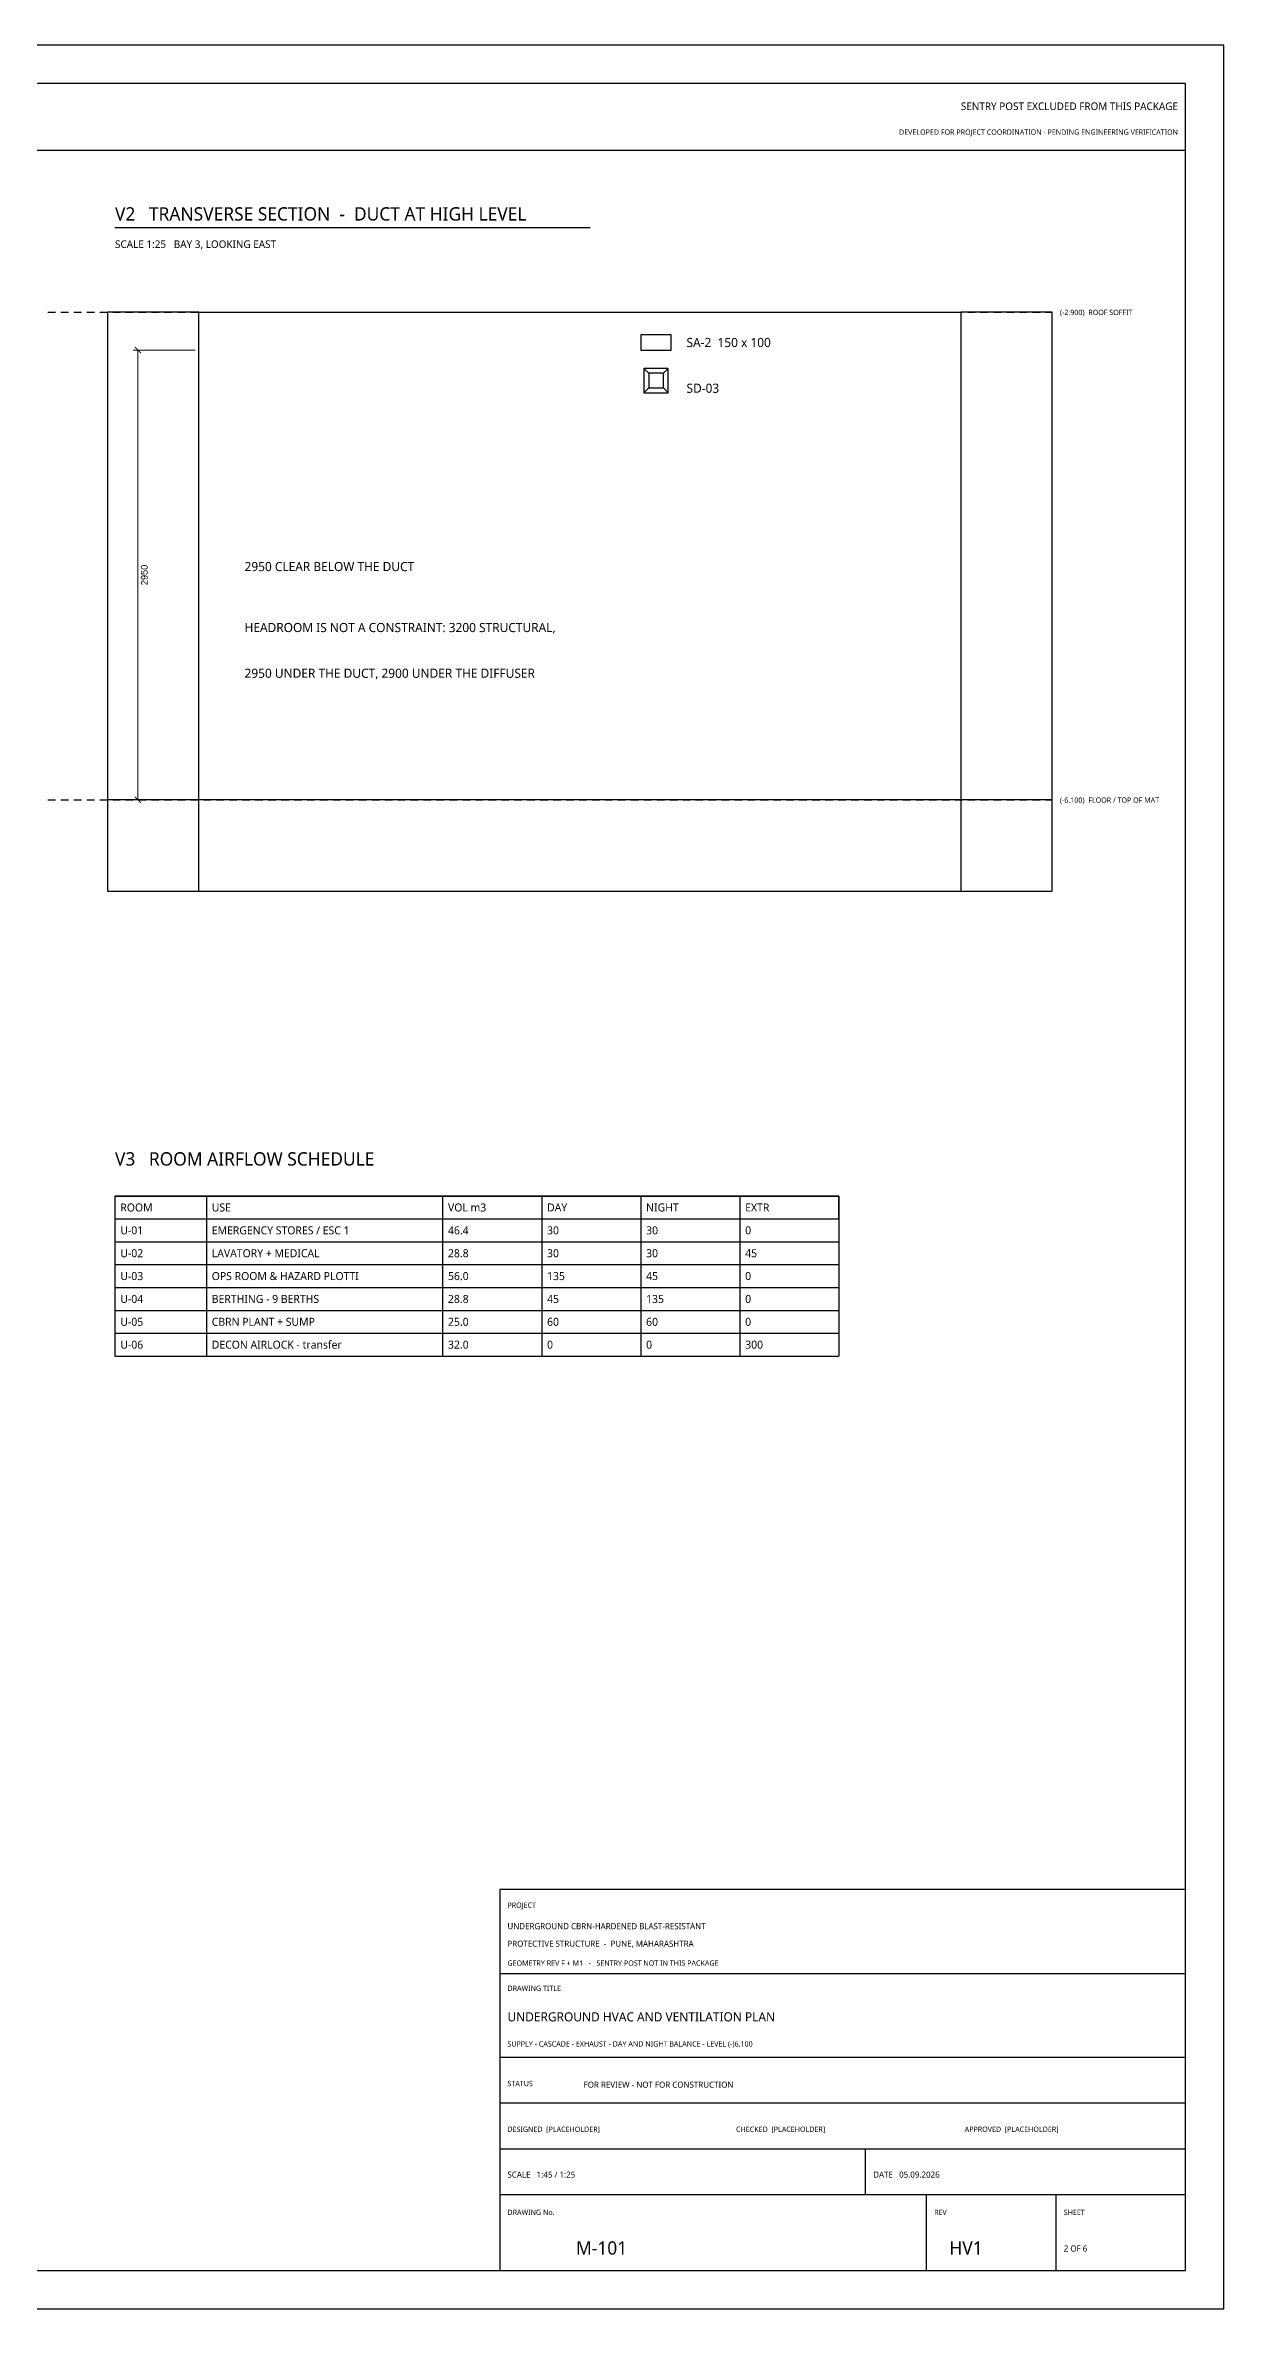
# Model space of a CAD drawing. Header units: millimetres. Extents: x 0 to 841, y 0 to 594.
# Drawn here: x 532 to 841, y 0 to 594 of the extents above; entities that cross this region are included whole.
import ezdxf
from ezdxf.enums import TextEntityAlignment as Align

# ---------------------------------------------------------------- set-up
doc = ezdxf.new("R2010")
doc.units = ezdxf.units.MM
for name, color, linetype in [('M-DUCT-SUPPLY', 5, 'Continuous'), ('M-FLAG', 1, 'Continuous'), ('M-LEVEL', 4, 'Continuous'), ('M-STRUCT', 7, 'Continuous'), ('M-TABLE', 7, 'Continuous'), ('M-TERMINAL', 2, 'Continuous'), ('M-TEXT', 7, 'Continuous'), ('M-TITLE', 7, 'Continuous'), ('S-DIM', 4, 'Continuous'), ('S-TEXT', 7, 'Continuous'), ('S-TITLE', 7, 'Continuous')]:
    doc.layers.add(name, color=color, linetype=linetype)
doc.styles.add('OpenSans', font='OpenSans-Regular.ttf')
doc.dimstyles.new('SC-DIM', dxfattribs={"dimtxt": 1.8, "dimasz": 1.6, "dimexe": 1.2, "dimexo": 1, "dimgap": 0.8, "dimtad": 1, "dimdec": 0, "dimblk": 'ARCHTICK', "dimcen": 2.5, "dimclrd": 4, "dimclre": 4, "dimclrt": 4, "dimazin": 3, "dimtfac": 1, "dimtmove": 0, "dimatfit": 3, "dimlwd": 13, "dimlwe": 13})

# ---------------------------------------------------------------- blocks, each defined once
blk = doc.blocks.new('DIFFUSER')
at = {"layer": 'M-TERMINAL'}
for p, q in [((-4, 4), (-2.4, 2.4)), ((4, 4), (2.4, 2.4)), ((-4, -4), (-2.4, -2.4)), ((4, -4), (2.4, -2.4))]:
    blk.add_line(p, q, dxfattribs=at)
for points in [[(-4, -4), (4, -4), (4, 4), (-4, 4)], [(-2.4, -2.4), (2.4, -2.4), (2.4, 2.4), (-2.4, 2.4)]]:
    blk.add_lwpolyline(points, close=True, dxfattribs=at)
blk = doc.blocks.new('_ARCHTICK')
at = {"color": 0, "linetype": 'BYBLOCK', "const_width": 0.15}
blk.add_lwpolyline([(-0.5, -0.5), (0.5, 0.5)], dxfattribs=at)

msp = doc.modelspace()

# ---------------------------------------------------------------- linework, layer by layer
at = {"layer": 'M-DUCT-SUPPLY'}
msp.add_lwpolyline([(688, 514), (696, 514), (696, 518), (688, 518)], close=True, dxfattribs=at)
at = {"layer": 'M-LEVEL'}
for p, q in [((532.4, 524), (534.4, 524)), ((535.8, 524), (537.8, 524)), ((539.2, 524), (541.2, 524)), ((542.6, 524), (544.6, 524)), ((546, 524), (548, 524)), ((549.4, 524), (551.4, 524)), ((552.8, 524), (554.8, 524)), ((556.2, 524), (558.2, 524)), ((559.6, 524), (561.6, 524)), ((563, 524), (565, 524)), ((566.4, 524), (568.4, 524)), ((569.8, 524), (571.8, 524)), ((573.2, 524), (575.2, 524)), ((576.6, 524), (578.6, 524)), ((580, 524), (582, 524)), ((583.4, 524), (585.4, 524)), ((586.8, 524), (588.8, 524)), ((590.2, 524), (592.2, 524)), ((593.6, 524), (595.6, 524)), ((597, 524), (599, 524)), ((600.4, 524), (602.4, 524)), ((603.8, 524), (605.8, 524)), ((607.2, 524), (609.2, 524)), ((610.6, 524), (612.6, 524)), ((614, 524), (616, 524)), ((617.4, 524), (619.4, 524)), ((620.8, 524), (622.8, 524)), ((624.2, 524), (626.2, 524)), ((627.6, 524), (629.6, 524)), ((631, 524), (633, 524)), ((634.4, 524), (636.4, 524)), ((637.8, 524), (639.8, 524)), ((641.2, 524), (643.2, 524)), ((644.6, 524), (646.6, 524)), ((648, 524), (650, 524)), ((651.4, 524), (653.4, 524)), ((654.8, 524), (656.8, 524)), ((658.2, 524), (660.2, 524)), ((661.6, 524), (663.6, 524)), ((665, 524), (667, 524)), ((668.4, 524), (670.4, 524)), ((671.8, 524), (673.8, 524)), ((675.2, 524), (677.2, 524)), ((678.6, 524), (680.6, 524)), ((682, 524), (684, 524)), ((685.4, 524), (687.4, 524)), ((688.8, 524), (690.8, 524)), ((692.2, 524), (694.2, 524)), ((695.6, 524), (697.6, 524)), ((699, 524), (701, 524)), ((702.4, 524), (704.4, 524)), ((705.8, 524), (707.8, 524)), ((709.2, 524), (711.2, 524)), ((712.6, 524), (714.6, 524)), ((716, 524), (718, 524)), ((719.4, 524), (721.4, 524)), ((722.8, 524), (724.8, 524)), ((726.2, 524), (728.2, 524)), ((729.6, 524), (731.6, 524)), ((733, 524), (735, 524)), ((736.4, 524), (738.4, 524)), ((739.8, 524), (741.8, 524)), ((743.2, 524), (745.2, 524)), ((746.6, 524), (748.6, 524)), ((750, 524), (752, 524)), ((753.4, 524), (755.4, 524)), ((756.8, 524), (758.8, 524)), ((760.2, 524), (762.2, 524)), ((763.6, 524), (765.6, 524)), ((767, 524), (769, 524)), ((770.4, 524), (772.4, 524)), ((773.8, 524), (775.8, 524)), ((777.2, 524), (779.2, 524)), ((780.6, 524), (782.6, 524)), ((784, 524), (786, 524)), ((787.4, 524), (789.4, 524)), ((790.8, 524), (792.8, 524)), ((794.2, 524), (796, 524)), ((532.4, 396), (534.4, 396)), ((535.8, 396), (537.8, 396)), ((539.2, 396), (541.2, 396)), ((542.6, 396), (544.6, 396)), ((546, 396), (548, 396)), ((549.4, 396), (551.4, 396)), ((552.8, 396), (554.8, 396)), ((556.2, 396), (558.2, 396)), ((559.6, 396), (561.6, 396)), ((563, 396), (565, 396)), ((566.4, 396), (568.4, 396)), ((569.8, 396), (571.8, 396)), ((573.2, 396), (575.2, 396)), ((576.6, 396), (578.6, 396)), ((580, 396), (582, 396)), ((583.4, 396), (585.4, 396)), ((586.8, 396), (588.8, 396)), ((590.2, 396), (592.2, 396)), ((593.6, 396), (595.6, 396)), ((597, 396), (599, 396)), ((600.4, 396), (602.4, 396)), ((603.8, 396), (605.8, 396)), ((607.2, 396), (609.2, 396)), ((610.6, 396), (612.6, 396)), ((614, 396), (616, 396)), ((617.4, 396), (619.4, 396)), ((620.8, 396), (622.8, 396)), ((624.2, 396), (626.2, 396)), ((627.6, 396), (629.6, 396)), ((631, 396), (633, 396)), ((634.4, 396), (636.4, 396)), ((637.8, 396), (639.8, 396)), ((641.2, 396), (643.2, 396)), ((644.6, 396), (646.6, 396)), ((648, 396), (650, 396)), ((651.4, 396), (653.4, 396)), ((654.8, 396), (656.8, 396)), ((658.2, 396), (660.2, 396)), ((661.6, 396), (663.6, 396)), ((665, 396), (667, 396)), ((668.4, 396), (670.4, 396)), ((671.8, 396), (673.8, 396)), ((675.2, 396), (677.2, 396)), ((678.6, 396), (680.6, 396)), ((682, 396), (684, 396)), ((685.4, 396), (687.4, 396)), ((688.8, 396), (690.8, 396)), ((692.2, 396), (694.2, 396)), ((695.6, 396), (697.6, 396)), ((699, 396), (701, 396)), ((702.4, 396), (704.4, 396)), ((705.8, 396), (707.8, 396)), ((709.2, 396), (711.2, 396)), ((712.6, 396), (714.6, 396)), ((716, 396), (718, 396)), ((719.4, 396), (721.4, 396)), ((722.8, 396), (724.8, 396)), ((726.2, 396), (728.2, 396)), ((729.6, 396), (731.6, 396)), ((733, 396), (735, 396)), ((736.4, 396), (738.4, 396)), ((739.8, 396), (741.8, 396)), ((743.2, 396), (745.2, 396)), ((746.6, 396), (748.6, 396)), ((750, 396), (752, 396)), ((753.4, 396), (755.4, 396)), ((756.8, 396), (758.8, 396)), ((760.2, 396), (762.2, 396)), ((763.6, 396), (765.6, 396)), ((767, 396), (769, 396)), ((770.4, 396), (772.4, 396)), ((773.8, 396), (775.8, 396)), ((777.2, 396), (779.2, 396)), ((780.6, 396), (782.6, 396)), ((784, 396), (786, 396)), ((787.4, 396), (789.4, 396)), ((790.8, 396), (792.8, 396)), ((794.2, 396), (796, 396))]:
    msp.add_line(p, q, dxfattribs=at)
at = {"layer": 'M-STRUCT'}
msp.add_line((572, 524), (772, 524), dxfattribs=at)
for points in [[(548, 372), (572, 372), (572, 524), (548, 524)], [(772, 372), (796, 372), (796, 524), (772, 524)], [(548, 372), (796, 372), (796, 396), (548, 396)]]:
    msp.add_lwpolyline(points, close=True, dxfattribs=at)
at = {"layer": 'M-TABLE'}
for p, q in [((550, 292), (740, 292)), ((550, 292), (550, 250)), ((574, 292), (574, 250)), ((636, 292), (636, 250)), ((662, 292), (662, 250)), ((688, 292), (688, 250)), ((714, 292), (714, 250)), ((740, 292), (740, 250)), ((550, 280), (740, 280)), ((550, 274), (740, 274)), ((550, 268), (740, 268)), ((550, 262), (740, 262)), ((550, 256), (740, 256)), ((550, 250), (740, 250))]:
    msp.add_line(p, q, dxfattribs=at)
msp.add_lwpolyline([(550, 286), (740, 286), (740, 292), (550, 292)], close=True, dxfattribs=at)
at = {"layer": 'M-TITLE'}
for p, q in [((10, 566.5), (831, 566.5)), ((651, 88), (831, 88)), ((651, 66), (831, 66)), ((651, 54), (831, 54)), ((651, 42), (831, 42)), ((747, 30), (747, 42)), ((651, 30), (831, 30)), ((763, 10), (763, 30)), ((797, 10), (797, 30))]:
    msp.add_line(p, q, dxfattribs=at)
msp.add_lwpolyline([(651, 10), (831, 10), (831, 110), (651, 110)], close=True, dxfattribs=at)
at = {"layer": 'S-TITLE'}
msp.add_line((550, 546.2), (674.708, 546.2), dxfattribs=at)
for points in [[(0, 0), (841, 0), (841, 594), (0, 594)], [(10, 10), (831, 10), (831, 584), (10, 584)]]:
    msp.add_lwpolyline(points, close=True, dxfattribs=at)

# ---------------------------------------------------------------- block references
at = {"xscale": 0.8, "yscale": 0.8}
msp.add_blockref('DIFFUSER', (692, 506), dxfattribs=at)

# ---------------------------------------------------------------- texts
at = {"layer": 'M-DUCT-SUPPLY', "style": 'OpenSans'}
msp.add_text('SA-2  150 x 100', height=2.4, dxfattribs=at).set_placement((700, 516), align=Align.MIDDLE_LEFT)
at = {"layer": 'M-FLAG', "style": 'OpenSans'}
for s, height, p in [('SENTRY POST EXCLUDED FROM THIS PACKAGE', 2, (829, 577)), ('DEVELOPED FOR PROJECT COORDINATION - PENDING ENGINEERING VERIFICATION', 1.4, (829, 570.5))]:
    msp.add_text(s, height=height, dxfattribs=at).set_placement(p, align=Align.RIGHT)
msp.add_text('FOR REVIEW - NOT FOR CONSTRUCTION', height=1.6, dxfattribs=at).set_placement((673, 58))
at = {"layer": 'M-LEVEL', "style": 'OpenSans'}
for s, p in [('(-2.900)  ROOF SOFFIT', (798, 523.2)), ('(-6.100)  FLOOR / TOP OF MAT', (798, 395.2))]:
    msp.add_text(s, height=1.4, dxfattribs=at).set_placement(p)
at = {"layer": 'M-TABLE', "style": 'OpenSans'}
for s, p in [('ROOM', (551.4, 287.95)), ('USE', (575.4, 287.95)), ('VOL m3', (637.4, 287.95)), ('DAY', (663.4, 287.95)), ('NIGHT', (689.4, 287.95)), ('EXTR', (715.4, 287.95)), ('U-01', (551.4, 281.95)), ('EMERGENCY STORES / ESC 1', (575.4, 281.95)), ('46.4', (637.4, 281.95)), ('30', (663.4, 281.95)), ('30', (689.4, 281.95)), ('0', (715.4, 281.95)), ('U-02', (551.4, 275.95)), ('LAVATORY + MEDICAL', (575.4, 275.95)), ('28.8', (637.4, 275.95)), ('30', (663.4, 275.95)), ('30', (689.4, 275.95)), ('45', (715.4, 275.95)), ('U-03', (551.4, 269.95)), ('OPS ROOM & HAZARD PLOTTI', (575.4, 269.95)), ('56.0', (637.4, 269.95)), ('135', (663.4, 269.95)), ('45', (689.4, 269.95)), ('0', (715.4, 269.95)), ('U-04', (551.4, 263.95)), ('BERTHING - 9 BERTHS', (575.4, 263.95)), ('28.8', (637.4, 263.95)), ('45', (663.4, 263.95)), ('135', (689.4, 263.95)), ('0', (715.4, 263.95)), ('U-05', (551.4, 257.95)), ('CBRN PLANT + SUMP', (575.4, 257.95)), ('25.0', (637.4, 257.95)), ('60', (663.4, 257.95)), ('60', (689.4, 257.95)), ('0', (715.4, 257.95)), ('U-06', (551.4, 251.95)), ('DECON AIRLOCK - transfer', (575.4, 251.95)), ('32.0', (637.4, 251.95)), ('0', (663.4, 251.95)), ('0', (689.4, 251.95)), ('300', (715.4, 251.95))]:
    msp.add_text(s, height=2.1, dxfattribs=at).set_placement(p)
at = {"layer": 'M-TERMINAL', "style": 'OpenSans'}
msp.add_text('SD-03', height=2.4, dxfattribs=at).set_placement((700, 504), align=Align.MIDDLE_LEFT)
at = {"layer": 'M-TEXT', "style": 'OpenSans'}
for s, p in [('2950 CLEAR BELOW THE DUCT', (584, 456)), ('HEADROOM IS NOT A CONSTRAINT: 3200 STRUCTURAL,', (584, 440)), ('2950 UNDER THE DUCT, 2900 UNDER THE DIFFUSER', (584, 428))]:
    msp.add_text(s, height=2.4, dxfattribs=at).set_placement(p)
at = {"layer": 'M-TITLE', "style": 'OpenSans'}
for s, height, p in [('V3   ROOM AIRFLOW SCHEDULE', 3.5, (550, 300)), ('PROJECT', 1.4, (653, 105.2)), ('UNDERGROUND CBRN-HARDENED BLAST-RESISTANT', 1.6, (653, 99.6)), ('PROTECTIVE STRUCTURE  -  PUNE, MAHARASHTRA', 1.6, (653, 95)), ('GEOMETRY REV F + M1   -   SENTRY POST NOT IN THIS PACKAGE', 1.4, (653, 90)), ('DRAWING TITLE', 1.4, (653, 83.4)), ('UNDERGROUND HVAC AND VENTILATION PLAN', 2.4, (653, 75.4)), ('SUPPLY - CASCADE - EXHAUST - DAY AND NIGHT BALANCE - LEVEL (-)6.100', 1.4, (653, 68.8)), ('STATUS', 1.4, (653, 58.4)), ('DESIGNED  [PLACEHOLDER]', 1.4, (653, 46.4)), ('CHECKED  [PLACEHOLDER]', 1.4, (713, 46.4)), ('APPROVED  [PLACEHOLDER]', 1.4, (773, 46.4)), ('SCALE   1:45 / 1:25', 1.6, (653, 34.4)), ('DATE   05.09.2026', 1.6, (749, 34.4)), ('DRAWING No.', 1.4, (653, 24.6)), ('REV', 1.4, (765, 24.6)), ('SHEET', 1.4, (799, 24.6)), ('M-101', 3.5, (671, 14.2)), ('HV1', 3.5, (769, 14.2)), ('2 OF 6', 1.6, (799, 15))]:
    msp.add_text(s, height=height, dxfattribs=at).set_placement(p)
at = {"layer": 'S-TEXT', "style": 'OpenSans'}
msp.add_text('SCALE 1:25   BAY 3, LOOKING EAST', height=2, dxfattribs=at).set_placement((550, 540.8))
at = {"layer": 'S-TITLE', "style": 'OpenSans'}
msp.add_text('V2   TRANSVERSE SECTION  -  DUCT AT HIGH LEVEL', height=3.5, dxfattribs=at).set_placement((550, 548))

# ---------------------------------------------------------------- dimensions: what is measured, and where the dimension line sits
at = {"layer": 'S-DIM'}
msp.add_linear_dim(base=(556, 514), p1=(572, 514), p2=(572, 396), angle=90, dimstyle='SC-DIM', override={"dimlfac": 25}, dxfattribs=at).render()

doc.saveas('drawing.dxf')
